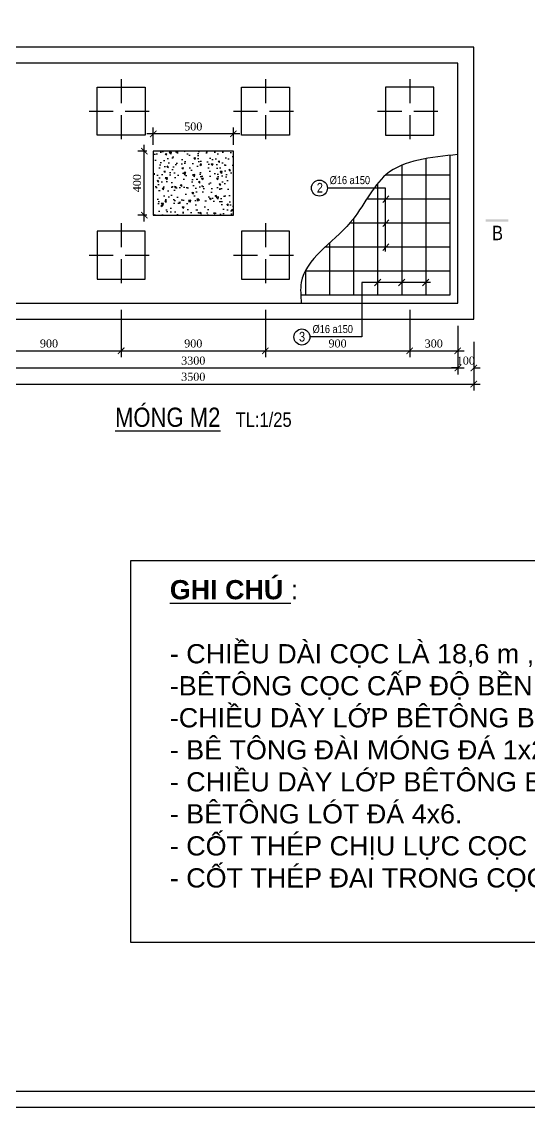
# Model space of a CAD drawing. Extents: x -28764 to 452005, y -12382 to 263221.
# Drawn here: x 320834 to 336664, y -6372 to 27533 of the extents above; entities that cross this region are included whole.
import ezdxf

# ---------------------------------------------------------------- set-up
doc = ezdxf.new("R2010")
doc.units = 0
doc.header["$MEASUREMENT"] = 0
doc.linetypes.add('CENTER2', pattern=[1.125, 0.75, -0.125, 0.125, -0.125])
doc.linetypes.add('HIDDEN', pattern=[0.375, 0.25, -0.125])
doc.layers.get('0').update_dxf_attribs({"linetype": 'CONTINUOUS'})
doc.layers.get('DEFPOINTS').update_dxf_attribs({"linetype": 'CONTINUOUS'})
for name, color, linetype in [('cot', 8, 'CONTINUOUS'), ('DUT', 7, 'CENTER2'), ('TEXT', 7, 'CONTINUOUS'), ('THEP', 6, 'CONTINUOUS'), ('TUONG', 7, 'CONTINUOUS')]:
    doc.layers.add(name, color=color, linetype=linetype)
doc.styles.add('DIM-NEW', font='')
doc.styles.add('T2', font='')
doc.styles.get('DIM-NEW').set_extended_font_data('VNI-Helve-Condense')
doc.styles.get('T2').set_extended_font_data('VNI-Times')
doc.dimstyles.new('TL20', dxfattribs={"dimtxt": 250, "dimasz": 200, "dimexe": 200, "dimexo": 200, "dimgap": 100, "dimtad": 1, "dimdec": 0, "dimlfac": 0.2, "dimzin": 0, "dimdsep": 46, "dimtxsty": 'T2', "dimblk": 'ARCHTICK', "dimcen": 250, "dimdle": 200, "dimclrd": 1, "dimclre": 1, "dimclrt": 2, "dimadec": 0, "dimazin": 0, "dimtfac": 1, "dimtdec": 0, "dimtix": 1, "dimtofl": 0, "dimtmove": 0, "dimatfit": 0, "dimldrblk": 'ARCHTICK', "dimfxl": 1, "dimtolj": 1, "dimtzin": 0, "dimlwd": -1, "dimlwe": -1, "dimarcsym": 0})

# ---------------------------------------------------------------- blocks, each defined once
blk = doc.blocks.new('_ARCHTICK')
at = {"color": 0, "linetype": 'ByBlock', "const_width": 0.15}
blk.add_lwpolyline([(-0.5, -0.5), (0.5, 0.5)], dxfattribs=at)
blk = doc.blocks.new('*D253')
at = {"layer": 'DEFPOINTS', "color": 0, "transparency": 16777216}
for p in [(324934, 24030), (324934, 23489), (327434, 23489)]:
    blk.add_point(p, dxfattribs=at)
at = {"layer": 'TUONG', "color": 1, "transparency": 16777216}
for p, q in [((324934, 23689), (324934, 24230)), ((327434, 23689), (327434, 24230)), ((327634, 24030), (324734, 24030))]:
    blk.add_line(p, q, dxfattribs=at)
at = {"layer": 'TUONG', "color": 1, "transparency": 16777216, "xscale": 200, "yscale": 200, "zscale": 200, "rotation": 180}
blk.add_blockref('_ARCHTICK', (324934, 24030), dxfattribs=at)
at = {"layer": 'TUONG', "color": 1, "transparency": 16777216, "xscale": 200, "yscale": 200, "zscale": 200}
blk.add_blockref('_ARCHTICK', (327434, 24030), dxfattribs=at)
at = {"layer": 'TUONG', "color": 2, "transparency": 16777216, "insert": (326184, 24260), "char_height": 250, "attachment_point": 5, "style": 'T2'}
blk.add_mtext('\\A1;500', dxfattribs=at)
blk = doc.blocks.new('*D252')
at = {"layer": 'DEFPOINTS', "color": 0, "transparency": 16777216}
for p in [(324656, 23489), (324934, 23489), (324934, 21489)]:
    blk.add_point(p, dxfattribs=at)
at = {"layer": 'TUONG', "color": 1, "transparency": 16777216}
for p, q in [((324734, 23489), (324456, 23489)), ((324656, 21289), (324656, 23689)), ((324734, 21489), (324456, 21489))]:
    blk.add_line(p, q, dxfattribs=at)
at = {"layer": 'TUONG', "color": 1, "transparency": 16777216, "xscale": 200, "yscale": 200, "zscale": 200}
for p, rotation in [((324656, 23489), 90), ((324656, 21489), 270)]:
    blk.add_blockref('_ARCHTICK', p, dxfattribs=dict(at, rotation=rotation))
at = {"layer": 'TUONG', "color": 2, "transparency": 16777216, "insert": (324428, 22489), "char_height": 250, "attachment_point": 5, "rotation": 90, "style": 'T2'}
blk.add_mtext('\\A1;400', dxfattribs=at)
blk = doc.blocks.new('*D251')
at = {"layer": 'DEFPOINTS', "color": 0, "transparency": 16777216}
for p in [(317934, 17253), (334434, 17253), (334434, 16719)]:
    blk.add_point(p, dxfattribs=at)
at = {"layer": 'TUONG', "color": 1, "transparency": 16777216}
for p, q in [((317934, 17053), (317934, 16519)), ((334434, 17053), (334434, 16519)), ((317734, 16719), (334634, 16719))]:
    blk.add_line(p, q, dxfattribs=at)
at = {"layer": 'TUONG', "color": 1, "transparency": 16777216, "xscale": 200, "yscale": 200, "zscale": 200, "rotation": 180}
blk.add_blockref('_ARCHTICK', (317934, 16719), dxfattribs=at)
at = {"layer": 'TUONG', "color": 1, "transparency": 16777216, "xscale": 200, "yscale": 200, "zscale": 200}
blk.add_blockref('_ARCHTICK', (334434, 16719), dxfattribs=at)
at = {"layer": 'TUONG', "color": 2, "transparency": 16777216, "insert": (326184, 16947), "char_height": 250, "attachment_point": 5, "style": 'T2'}
blk.add_mtext('\\A1;3300', dxfattribs=at)
blk = doc.blocks.new('*D250')
at = {"layer": 'DEFPOINTS', "color": 0, "transparency": 16777216}
for p in [(317434, 16719), (334934, 16719), (334934, 16214)]:
    blk.add_point(p, dxfattribs=at)
at = {"layer": 'TUONG', "color": 1, "transparency": 16777216}
for p, q in [((317434, 16519), (317434, 16014)), ((334934, 16519), (334934, 16014)), ((317234, 16214), (335134, 16214))]:
    blk.add_line(p, q, dxfattribs=at)
at = {"layer": 'TUONG', "color": 1, "transparency": 16777216, "xscale": 200, "yscale": 200, "zscale": 200, "rotation": 180}
blk.add_blockref('_ARCHTICK', (317434, 16214), dxfattribs=at)
at = {"layer": 'TUONG', "color": 1, "transparency": 16777216, "xscale": 200, "yscale": 200, "zscale": 200}
blk.add_blockref('_ARCHTICK', (334934, 16214), dxfattribs=at)
at = {"layer": 'TUONG', "color": 2, "transparency": 16777216, "insert": (326184, 16444), "char_height": 250, "attachment_point": 5, "style": 'T2'}
blk.add_mtext('\\A1;3500', dxfattribs=at)
blk = doc.blocks.new('*D249')
at = {"layer": 'DEFPOINTS', "color": 0, "transparency": 16777216}
for p in [(334934, 17739), (334434, 17153), (334934, 16719)]:
    blk.add_point(p, dxfattribs=at)
at = {"layer": 'TUONG', "color": 1, "transparency": 16777216}
for p, q in [((334934, 17539), (334934, 16519)), ((334434, 16953), (334434, 16519)), ((334434, 16719), (334234, 16719)), ((334934, 16719), (335134, 16719))]:
    blk.add_line(p, q, dxfattribs=at)
at = {"layer": 'TUONG', "color": 1, "transparency": 16777216, "xscale": 200, "yscale": 200, "zscale": 200}
blk.add_blockref('_ARCHTICK', (334434, 16719), dxfattribs=at)
at = {"layer": 'TUONG', "color": 1, "transparency": 16777216, "xscale": 200, "yscale": 200, "zscale": 200, "rotation": 180}
blk.add_blockref('_ARCHTICK', (334934, 16719), dxfattribs=at)
at = {"layer": 'TUONG', "color": 2, "transparency": 16777216, "insert": (334684, 16947), "char_height": 250, "attachment_point": 5, "style": 'T2'}
blk.add_mtext('\\A1;100', dxfattribs=at)
blk = doc.blocks.new('*D247')
at = {"layer": 'DEFPOINTS', "color": 0, "transparency": 16777216}
for p in [(332934, 18739), (334434, 18239), (334434, 17253)]:
    blk.add_point(p, dxfattribs=at)
at = {"layer": 'TUONG', "color": 1, "transparency": 16777216}
for p, q in [((332934, 18539), (332934, 17053)), ((334434, 18039), (334434, 17053)), ((332734, 17253), (334634, 17253))]:
    blk.add_line(p, q, dxfattribs=at)
at = {"layer": 'TUONG', "color": 1, "transparency": 16777216, "xscale": 200, "yscale": 200, "zscale": 200, "rotation": 180}
blk.add_blockref('_ARCHTICK', (332934, 17253), dxfattribs=at)
at = {"layer": 'TUONG', "color": 1, "transparency": 16777216, "xscale": 200, "yscale": 200, "zscale": 200}
blk.add_blockref('_ARCHTICK', (334434, 17253), dxfattribs=at)
at = {"layer": 'TUONG', "color": 2, "transparency": 16777216, "insert": (333684, 17481), "char_height": 250, "attachment_point": 5, "style": 'T2'}
blk.add_mtext('\\A1;300', dxfattribs=at)
blk = doc.blocks.new('*D246')
at = {"layer": 'DEFPOINTS', "color": 0, "transparency": 16777216}
for p in [(328434, 18739), (332934, 18739), (332934, 17253)]:
    blk.add_point(p, dxfattribs=at)
at = {"layer": 'TUONG', "color": 1, "transparency": 16777216}
for p, q in [((328434, 18539), (328434, 17053)), ((332934, 18539), (332934, 17053)), ((328234, 17253), (333134, 17253))]:
    blk.add_line(p, q, dxfattribs=at)
at = {"layer": 'TUONG', "color": 1, "transparency": 16777216, "xscale": 200, "yscale": 200, "zscale": 200, "rotation": 180}
blk.add_blockref('_ARCHTICK', (328434, 17253), dxfattribs=at)
at = {"layer": 'TUONG', "color": 1, "transparency": 16777216, "xscale": 200, "yscale": 200, "zscale": 200}
blk.add_blockref('_ARCHTICK', (332934, 17253), dxfattribs=at)
at = {"layer": 'TUONG', "color": 2, "transparency": 16777216, "insert": (330684, 17482), "char_height": 250, "attachment_point": 5, "style": 'T2'}
blk.add_mtext('\\A1;900', dxfattribs=at)
blk = doc.blocks.new('*D245')
at = {"layer": 'DEFPOINTS', "color": 0, "transparency": 16777216}
for p in [(323934, 18739), (328434, 18739), (328434, 17253)]:
    blk.add_point(p, dxfattribs=at)
at = {"layer": 'TUONG', "color": 1, "transparency": 16777216}
for p, q in [((323934, 18539), (323934, 17053)), ((328434, 18539), (328434, 17053)), ((323734, 17253), (328634, 17253))]:
    blk.add_line(p, q, dxfattribs=at)
at = {"layer": 'TUONG', "color": 1, "transparency": 16777216, "xscale": 200, "yscale": 200, "zscale": 200, "rotation": 180}
blk.add_blockref('_ARCHTICK', (323934, 17253), dxfattribs=at)
at = {"layer": 'TUONG', "color": 1, "transparency": 16777216, "xscale": 200, "yscale": 200, "zscale": 200}
blk.add_blockref('_ARCHTICK', (328434, 17253), dxfattribs=at)
at = {"layer": 'TUONG', "color": 2, "transparency": 16777216, "insert": (326184, 17482), "char_height": 250, "attachment_point": 5, "style": 'T2'}
blk.add_mtext('\\A1;900', dxfattribs=at)
blk = doc.blocks.new('*D244')
at = {"layer": 'DEFPOINTS', "color": 0, "transparency": 16777216}
for p in [(319434, 18739), (323934, 18739), (323934, 17253)]:
    blk.add_point(p, dxfattribs=at)
at = {"layer": 'TUONG', "color": 1, "transparency": 16777216}
for p, q in [((319434, 18539), (319434, 17053)), ((323934, 18539), (323934, 17053)), ((319234, 17253), (324134, 17253))]:
    blk.add_line(p, q, dxfattribs=at)
at = {"layer": 'TUONG', "color": 1, "transparency": 16777216, "xscale": 200, "yscale": 200, "zscale": 200, "rotation": 180}
blk.add_blockref('_ARCHTICK', (319434, 17253), dxfattribs=at)
at = {"layer": 'TUONG', "color": 1, "transparency": 16777216, "xscale": 200, "yscale": 200, "zscale": 200}
blk.add_blockref('_ARCHTICK', (323934, 17253), dxfattribs=at)
at = {"layer": 'TUONG', "color": 2, "transparency": 16777216, "insert": (321684, 17482), "char_height": 250, "attachment_point": 5, "style": 'T2'}
blk.add_mtext('\\A1;900', dxfattribs=at)

msp = doc.modelspace()

# ---------------------------------------------------------------- hatches: boundary and pattern name
at = {"layer": 'TUONG'}
h = msp.add_hatch(dxfattribs=at)
h.set_pattern_fill('AR-CONC', color=9, scale=75, angle=90, style=0)
h.set_pattern_definition([(140, (243414.8, -431042.64), (47.0641, 537.94514), [56.25, -618.75]), (85, (243414.8, -431042.64), (-564.1441, -104.0635), [45, -495]), (190.4514, (243418.7, -430997.8), (-517.07966, 433.88204), [47.80514, -525.8566]), (136.1842, (243264.8, -431042.64), (124.1393, 800.4308), [84.375, -928.125]), (186.6356, (243275.1, -430975.9), (-730.5884, 700.997), [71.7077, -788.7847]), (81.1842, (243264.8, -431042.6), (-730.589, 700.9965), [67.5, -742.5]), (111, (243302.3, -430967.64), (301.96417, 447.6803), [56.25, -618.75]), (56, (243302.3, -430967.64), (-543.86253, 182.4865), [45, -495]), (161.4514, (243327.45, -430930.33), (-241.8979, 630.167), [47.80514, -525.8566]), (127.5, (243414.78, -431042.64), (-249.67039, 9.11989), [0, -489, 0, -502.5, 0, -496.875]), (97.5, (243414.78, -431042.64), (-295.80878, 197.30215), [0, -286.5, 0, -477.75, 0, -189.375]), (57.5, (243414.78, -431209.89), (16.91615, 400.36683), [0, -187.5, 0, -585, 0, -776.25]), (47.5, (243414.8, -431284.9), (-75.07874, 437.38963), [0, -243.75, 0, -388.5, 0, -551.25])])
h.paths.add_polyline_path([(324934.1, 23488.6), (324934.1, 21488.6), (327434.1, 21488.6), (327434.1, 23488.6)])

# ---------------------------------------------------------------- linework, layer by layer
at = {"layer": 'cot', "lineweight": -2, "ltscale": 10}
for p, q in [((332184.8, 22337.8), (330368.3, 22337.8)), ((332283.9, 22094.6), (332091.5, 21888.9)), ((332184.8, 20353), (332184.8, 22337.8)), ((332283.9, 21344.6), (332091.5, 21138.9)), ((332283.9, 20594.6), (332091.5, 20388.9)), ((333586.1, 19387.4), (331442.1, 19387.4)), ((331442.1, 19387.4), (331442.1, 17685.8)), ((332030.3, 19490.2), (331837.9, 19284.6)), ((332780.3, 19490.2), (332587.9, 19284.6)), ((333530.3, 19490.2), (333337.9, 19284.6)), ((331442.1, 17685.8), (329821, 17685.8))]:
    msp.add_line(p, q, dxfattribs=at)
for centre in [(330118.3, 22337.8), (329571, 17685.8)]:
    msp.add_circle(centre, 250, dxfattribs=at)
at = {"layer": 'DUT', "linetype": 'HIDDEN', "ltscale": 3000}
for p, q in [((323934.1, 25738.6), (323934.1, 23738.6)), ((328434.1, 25738.6), (328434.1, 23738.6)), ((332934.1, 25738.6), (332934.1, 23738.6)), ((322934.1, 24738.6), (324934.1, 24738.6)), ((327434.1, 24738.6), (329434.1, 24738.6)), ((331934.1, 24738.6), (333934.1, 24738.6)), ((323934.1, 21238.6), (323934.1, 19238.6)), ((328434.1, 21238.6), (328434.1, 19238.6)), ((322934.1, 20238.6), (324934.1, 20238.6)), ((327434.1, 20238.6), (329434.1, 20238.6))]:
    msp.add_line(p, q, dxfattribs=at)
at = {"layer": 'TEXT', "ltscale": 10}
msp.add_trace([(336010.4, 21282.7), (336010.4, 21361.4), (335299, 21282.7), (335299, 21361.4)], dxfattribs=at)
at = {"layer": 'THEP', "ltscale": 10}
for p, q in [((333434.1, 23258.3), (333434.1, 18988.6)), ((334184.1, 23358), (334184.1, 18988.6)), ((334184.1, 22738.6), (332180.3, 22738.6)), ((332684.1, 23046.6), (332684.1, 18988.6)), ((331934.1, 22480.4), (331934.1, 18988.6)), ((334184.1, 21988.6), (331589.4, 21988.6)), ((331184.1, 21390.2), (331184.1, 18988.6)), ((334184.1, 21238.6), (331061.4, 21238.6)), ((334184.1, 20488.6), (330291.9, 20488.6)), ((330434.1, 20620.2), (330434.1, 18988.6)), ((334184.1, 19738.6), (329671.8, 19738.6)), ((329684.1, 19762.3), (329684.1, 18988.6)), ((334184.1, 18988.6), (329536.3, 18988.6))]:
    msp.add_line(p, q, dxfattribs=at)
msp.add_lwpolyline([(380281.9, -5871.6), (380281.9, 52528.4), (297181.9, 52528.4), (297181.9, -5871.6)], close=True, dxfattribs=at)
at = {"layer": 'TUONG'}
for points in [[(380781.9, -6371.6), (380781.9, 53028.4), (296681.9, 53028.4), (296681.9, -6371.6)], [(334934.1, 18238.6), (334934.1, 26738.6), (317434.1, 26738.6), (317434.1, 18238.6)], [(334434.1, 18738.6), (334434.1, 26238.6), (317934.1, 26238.6), (317934.1, 18738.6)], [(324684.1, 25488.6), (324684.1, 23988.6), (323184.1, 23988.6), (323184.1, 25488.6)], [(329184.1, 25488.6), (329184.1, 23988.6), (327684.1, 23988.6), (327684.1, 25488.6)], [(332184.1, 25488.6), (332184.1, 23988.6), (333684.1, 23988.6), (333684.1, 25488.6)], [(327434.1, 21488.6), (327434.1, 23488.6), (324934.1, 23488.6), (324934.1, 21488.6)], [(324684.1, 19488.6), (324684.1, 20988.6), (323184.1, 20988.6), (323184.1, 19488.6)], [(329184.1, 19488.6), (329184.1, 20988.6), (327684.1, 20988.6), (327684.1, 19488.6)], [(324229.9, -1218.9), (357726.7, -1218.9), (357726.7, 10693.8), (324229.9, 10693.8)]]:
    msp.add_lwpolyline(points, close=True, dxfattribs=at)
at = {"layer": 'TUONG', "color": 9}
msp.add_lwpolyline([(327434.1, 21488.6), (327434.1, 23488.6), (324934.1, 23488.6), (324934.1, 21488.6)], close=True, dxfattribs=at)
at = {"layer": 'TUONG'}
msp.add_spline([(334434.1, 23382.9), (332202.8, 22757.9), (331077.8, 21257.9), (329552.8, 19382.9), (329552.8, 18738.6)], degree=3, dxfattribs=at)

# ---------------------------------------------------------------- texts
at = {"layer": 'TEXT', "style": 'DIM-NEW'}
for p in [(330439.7, 22460.9), (329905.6, 17809)]:
    e = msp.add_text('%%25416 a150', height=250, dxfattribs=at)
    e.set_placement(p)
    e.dxf.unprotected_set("ltscale", 0)
at = {"layer": 'TEXT', "ltscale": 10, "style": 'DIM-NEW'}
for s, height, p in [('2', 300, (330036.4, 22197.7)), ('B', 450, (335500.9, 20709.7)), ('3', 300, (329480.8, 17545.8))]:
    msp.add_text(s, height=height, dxfattribs=at).set_placement(p)
at = {"layer": 'TEXT', "style": 'DIM-NEW'}
for s, height, p in [('%%UMOÙNG M2', 600, (323744.3, 14879.6)), ('TL:1/25', 450, (327504.9, 14879.6))]:
    msp.add_text(s, height=height, dxfattribs=at).set_placement(p)
at = {"layer": 'TEXT', "color": 7, "linetype": 'Continuous', "ltscale": 50, "insert": (325453, 10094.5), "char_height": 600, "width": 36548.335, "attachment_point": 1}
msp.add_mtext('{\\fVNI-Helve|b1|i0|c0|p2;\\LGHI CHUÙ\\fVNI-Helve|b0|i0|c0|p2;\\l :\\P\\P- CHIEÀU DAØI COÏC LAØ 18,6 m , ÑÖÔÏC CHIA LAØM 3 ÑOAÏN, MOÃI ÑOAÏN DAØI 6,2 m.\\P-BEÂTOÂNG COÏC CAÁP ÑOÄ BEÀN B20(#250) (Rb = 11.5 MPa).\\P-CHIEÀU DAØY LÔÙP BEÂTOÂNG BAÛO VEÄ COÏC LAØ 3cm.\\P- BEÂ TOÂNG ÑAØI MOÙNG ÑAÙ 1x2 CAÁP ÑOÄ BEÀN B20(#250) (Rb = 11.5 MPa).\\P- CHIEÀU DAØY LÔÙP BEÂTOÂNG BAÛO VEÄ ÑAØI LAØ 5cm.\\P- BEÂTOÂNG LOÙT ÑAÙ 4x6.\\P- COÁT THEÙP CHÒU LÖÏC COÏC VAØ TRONG ÑAØI LAØ CII (Rs = 280MPa).\\P- COÁT THEÙP ÑAI TRONG COÏC LAØ CI (Rs = 225MPa).}', dxfattribs=at)

# ---------------------------------------------------------------- dimensions: what is measured, and where the dimension line sits
at = {"layer": 'TUONG'}
for base, p1, p2, angle, picture, middle in [((324934.1, 24029.7), (327434.1, 23488.6), (324934.1, 23488.6), 180, '*D253', (326184.1, 24259.7)), ((324656, 23488.6), (324934.1, 21488.6), (324934.1, 23488.6), 90, '*D252', (324428, 22488.6)), ((323934.1, 17253), (319434.1, 18738.6), (323934.1, 18738.6), 180, '*D244', (321684.1, 17482.5)), ((328434.1, 17253), (323934.1, 18738.6), (328434.1, 18738.6), 180, '*D245', (326184.1, 17482.5)), ((332934.1, 17253), (328434.1, 18738.6), (332934.1, 18738.6), 180, '*D246', (330684.1, 17482.5)), ((334434.1, 17253), (332934.1, 18738.6), (334434.1, 18238.6), 180, '*D247', (333684.1, 17481)), ((334934.1, 16719.2), (334434.1, 17153), (334934.1, 17738.6), 180, '*D249', (334684.1, 16947.2)), ((334434.1, 16719.2), (317934.1, 17253), (334434.1, 17253), 180, '*D251', (326184.1, 16947.2)), ((334934.1, 16214.2), (317434.1, 16719.2), (334934.1, 16719.2), 180, '*D250', (326184.1, 16444.2))]:
    dim = msp.add_linear_dim(base=base, p1=p1, p2=p2, angle=angle, dimstyle='TL20', dxfattribs=at)
    dim.commit()
    dim.dimension.update_dxf_attribs({"geometry": picture, "text_midpoint": middle})

doc.saveas('drawing.dxf')
